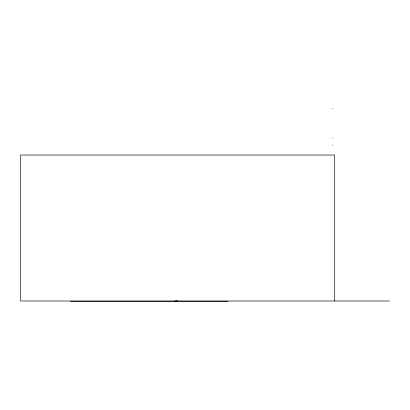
<?xml version="1.0" encoding="UTF-8"?>
<svg xmlns="http://www.w3.org/2000/svg" width="410" height="410" viewBox="0 0 410 410"><rect width="100%" height="100%" fill="white"/><g stroke="black" fill="none" stroke-linecap="round" stroke-linejoin="round"><path stroke-width="0.61" d="M174.932 300.996L177.463 300.714M332.279 108.732L332.571 108.732M332.279 137.924L332.571 137.924M332.279 145.201L332.571 145.201M389.5 300.996L20.5 300.996L20.5 155.031L334.616 155.031L334.616 300.996M70.499 301.268L228.144 301.268"/></g></svg>
